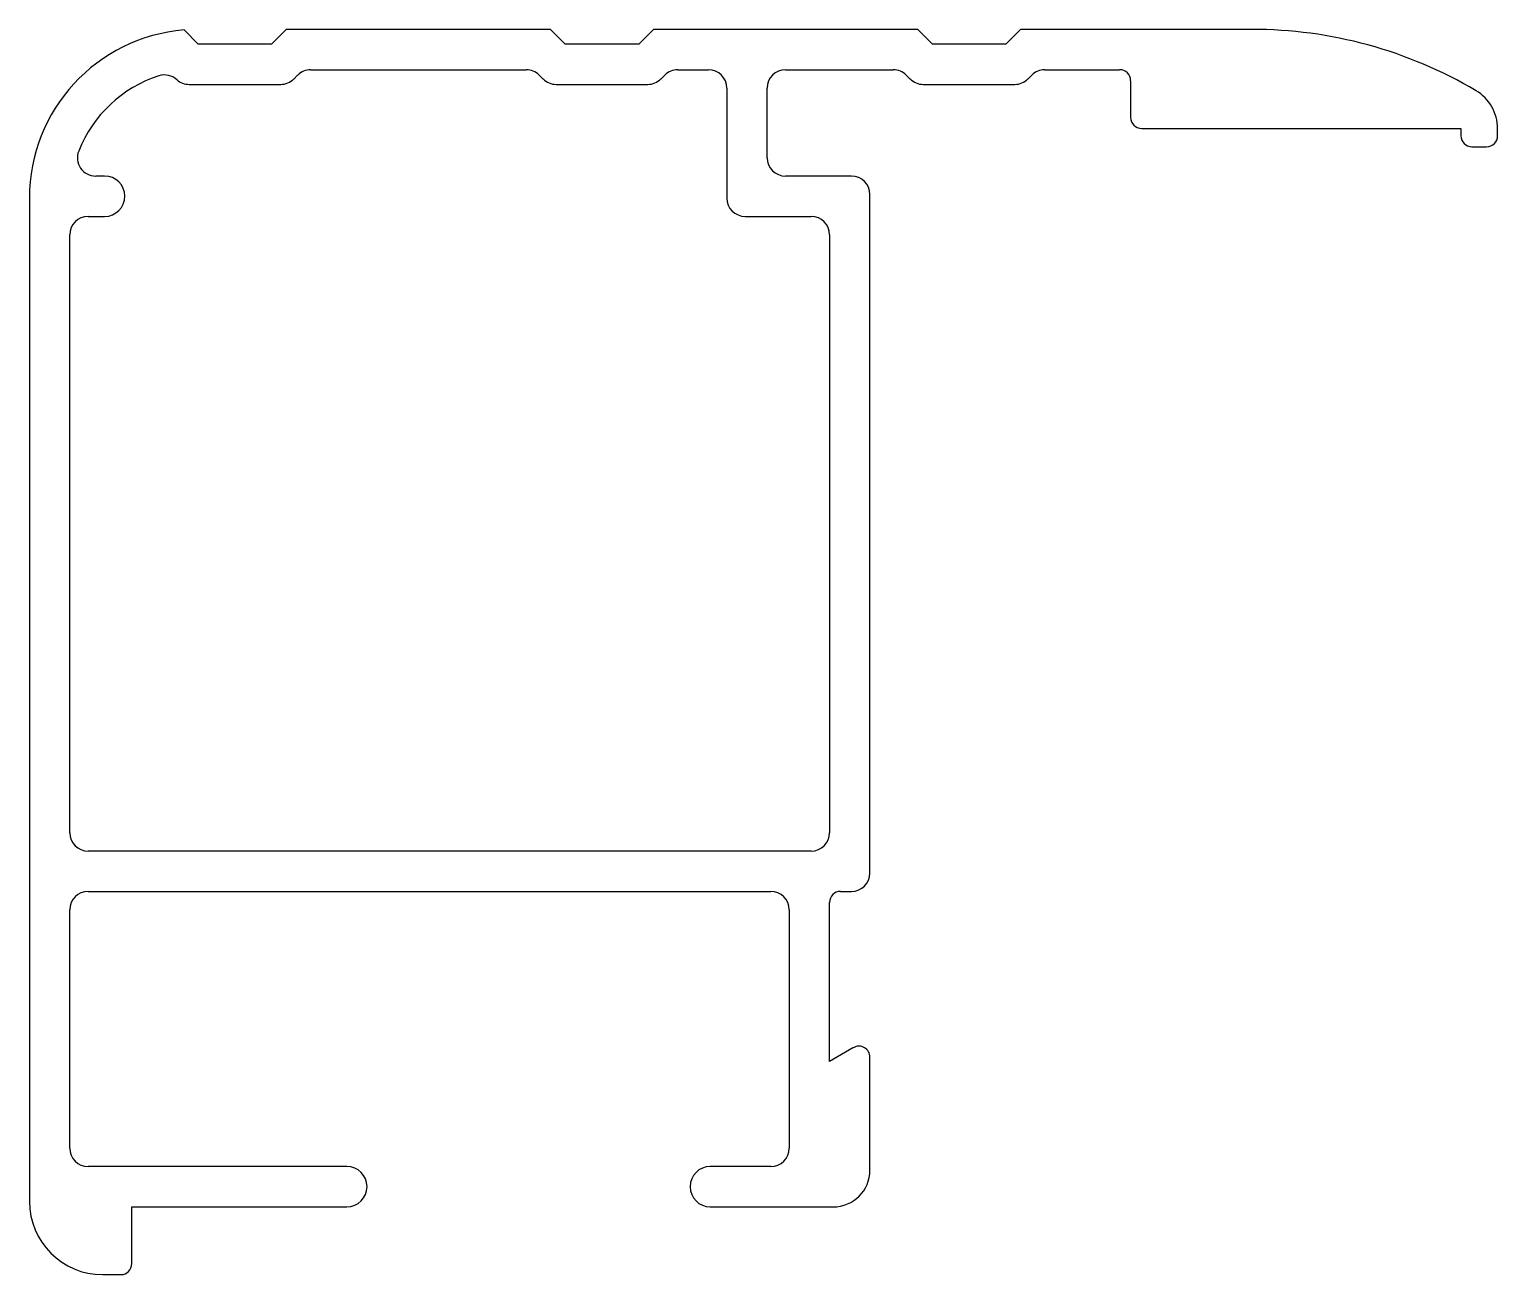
# Model space of a CAD drawing. Extents: x 849.9 to 889.9, y 252.6 to 286.6.
import ezdxf

# ---------------------------------------------------------------- set-up
doc = ezdxf.new("R2010")
doc.units = 0
doc.layers.add('PART', color=7, linetype='CONTINUOUS')

msp = doc.modelspace()

# ---------------------------------------------------------------- linework, layer by layer
at = {"layer": 'PART', "color": 7, "linetype": 'CONTINUOUS'}
for p, q in [((854.486, 286.166), (854.102, 286.55)), ((856.886, 286.566), (856.486, 286.166)), ((864.086, 286.566), (856.886, 286.566)), ((864.486, 286.166), (864.086, 286.566)), ((866.886, 286.566), (866.486, 286.166)), ((874.086, 286.566), (866.886, 286.566)), ((874.486, 286.166), (874.086, 286.566)), ((876.886, 286.566), (876.486, 286.166)), ((883.186, 286.566), (876.886, 286.566)), ((856.486, 286.166), (854.486, 286.166)), ((866.486, 286.166), (864.486, 286.166)), ((876.486, 286.166), (874.486, 286.166)), ((857.088, 285.212), (857.195, 285.32)), ((857.549, 285.466), (863.423, 285.466)), ((863.777, 285.32), (863.884, 285.212)), ((867.088, 285.212), (867.195, 285.32)), ((867.549, 285.466), (868.386, 285.466)), ((870.486, 285.466), (873.423, 285.466)), ((873.777, 285.32), (873.884, 285.212)), ((877.088, 285.212), (877.195, 285.32)), ((877.549, 285.466), (879.586, 285.466)), ((854.237, 285.066), (856.734, 285.066)), ((864.237, 285.066), (866.734, 285.066)), ((868.886, 284.966), (868.886, 281.966)), ((869.986, 283.066), (869.986, 284.966)), ((874.237, 285.066), (876.734, 285.066)), ((879.886, 285.166), (879.886, 284.166)), ((880.186, 283.866), (888.886, 283.866)), ((888.886, 283.866), (888.886, 283.666)), ((889.886, 283.666), (889.886, 283.861)), ((889.186, 283.366), (889.586, 283.366)), ((851.936, 282.566), (851.695, 282.566)), ((872.286, 282.566), (870.486, 282.566)), ((872.786, 263.566), (872.786, 282.066)), ((849.886, 281.966), (849.886, 254.618)), ((851.486, 281.466), (851.936, 281.466)), ((869.386, 281.466), (871.186, 281.466)), ((850.986, 264.666), (850.986, 280.966)), ((871.686, 280.966), (871.686, 264.666)), ((871.186, 264.166), (851.486, 264.166)), ((851.486, 263.066), (870.086, 263.066)), ((871.986, 263.066), (872.286, 263.066)), ((850.986, 256.066), (850.986, 262.566)), ((870.586, 262.566), (870.586, 256.066)), ((871.686, 258.431), (871.686, 262.766)), ((872.336, 258.806), (871.686, 258.431)), ((872.786, 255.466), (872.786, 258.546)), ((858.536, 255.566), (851.486, 255.566)), ((870.086, 255.566), (868.436, 255.566)), ((852.677, 252.918), (852.677, 254.466)), ((852.677, 254.466), (858.536, 254.466)), ((868.436, 254.466), (871.786, 254.466)), ((851.886, 252.618), (852.377, 252.618))]:
    msp.add_line(p, q, dxfattribs=at)
for centre, radius, start, end in [((854.486, 281.966), 4.6, 94.7879, 180), ((883.186, 274.566), 12, 59.3855, 90), ((854.486, 281.966), 3.5, 107.8008, 158.4898), ((853.569, 284.822), 0.5, 48.0411, 107.8008), ((856.734, 285.566), 0.5, 270, 315), ((857.549, 284.966), 0.5, 90, 135), ((863.423, 284.966), 0.5, 45, 90), ((864.237, 285.566), 0.5, 225, 270), ((866.734, 285.566), 0.5, 270, 315), ((867.549, 284.966), 0.5, 90, 135), ((868.386, 284.966), 0.5, 0, 90), ((870.486, 284.966), 0.5, 90, 180), ((873.423, 284.966), 0.5, 45, 90), ((874.237, 285.566), 0.5, 225, 270), ((876.734, 285.566), 0.5, 270, 315), ((877.549, 284.966), 0.5, 90, 135), ((879.586, 285.166), 0.3, 0, 90), ((854.237, 285.566), 0.5, 228.0411, 270), ((888.686, 283.861), 1.2, 0, 59.3855), ((880.186, 284.166), 0.3, 180, 270), ((889.186, 283.666), 0.3, 180, 270), ((889.586, 283.666), 0.3, 270, 0), ((851.695, 283.066), 0.5, 158.4898, 270), ((870.486, 283.066), 0.5, 180, 270), ((851.936, 282.016), 0.55, 270, 90), ((872.286, 282.066), 0.5, 360, 90), ((869.386, 281.966), 0.5, 180, 270), ((851.486, 280.966), 0.5, 90, 180), ((871.186, 280.966), 0.5, 0, 90), ((851.486, 264.666), 0.5, 180, 270), ((871.186, 264.666), 0.5, 270, 0), ((872.286, 263.566), 0.5, 270, 0), ((851.486, 262.566), 0.5, 90, 180), ((870.086, 262.566), 0.5, 360, 90), ((871.986, 262.766), 0.3, 90, 180), ((872.486, 258.546), 0.3, 0, 120), ((851.486, 256.066), 0.5, 180, 270), ((870.086, 256.066), 0.5, 270, 360), ((858.536, 255.016), 0.55, 270, 90), ((868.436, 255.016), 0.55, 90, 270), ((871.786, 255.466), 1, 270, 0), ((851.886, 254.618), 2, 180, 270), ((852.377, 252.918), 0.3, 270, 0)]:
    msp.add_arc(centre, radius, start, end, dxfattribs=at)

doc.saveas('drawing.dxf')
